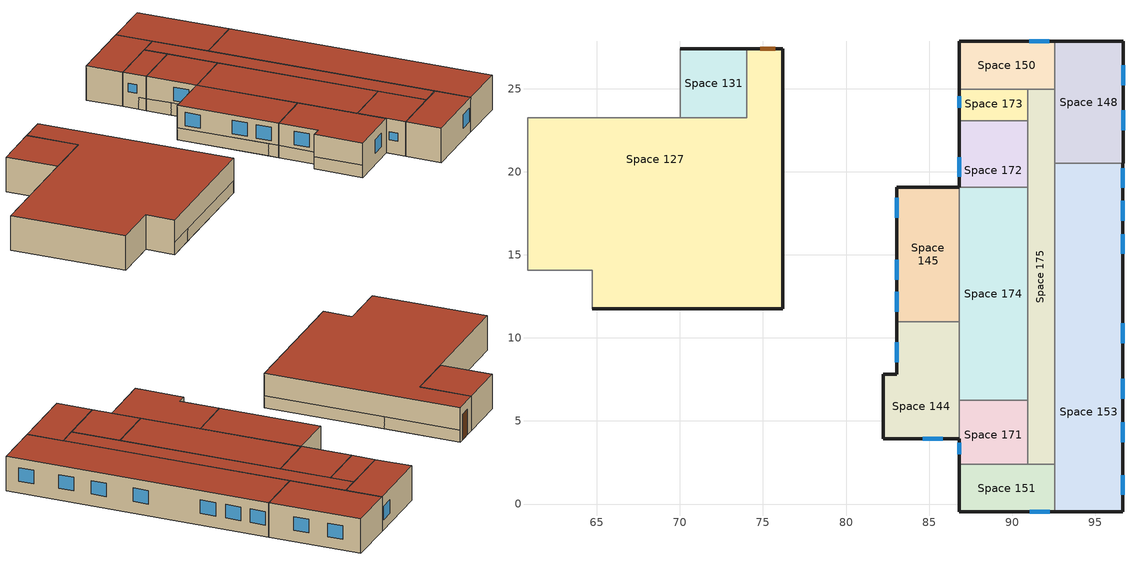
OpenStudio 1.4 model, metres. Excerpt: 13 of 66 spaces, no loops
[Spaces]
Space 127
 floor to Space 121: 76.2,14.07 76.2,11.76 64.73,11.76 64.73,14.07 z2.82
 floor ground: 76.2,27.4 76.2,14.07 60.83,14.07 60.83,23.27 74.03,23.27 74.03,27.4 z2.82
 wall outside: 64.73,11.76 76.2,11.76 76.2,27.4 z3.81:5.64; 76.2,27.4 74.03,27.4 z2.82:5.64
 wall to Space 119: 76.2,21.33 76.2,27.4 z2.82:3.81
 wall to Space 113: 76.19,11.76 76.2,11.76 z2.82:3.81
 wall to Space 126: 60.83,14.07 64.73,14.07 64.73,11.76 z2.82:5.64
 wall to Space 129: 60.83,23.27 60.83,14.07 z2.82:5.64
 wall to Space 130: 70.02,23.27 60.83,23.27 z2.82:5.64
 wall to Space 131: 74.03,27.4 74.03,23.27 70.02,23.27 z2.82:5.64
 wall to Space 123: 76.2,11.76 76.2,21.33 z2.82:3.81
 wall to Space 111: 67.27,11.76 76.19,11.76 z2.82:3.81
 wall to Space 110: 64.73,11.76 67.27,11.76 z2.82:3.81
 door: 75.74,27.4 74.84,27.4 z2.82:4.92
 roof outside: 76.2,11.76 76.2,27.4 74.03,27.4 74.03,23.27 60.83,23.27 60.83,14.07 64.73,14.07 64.73,11.76 z5.64
Space 131
 floor to Space 106: 74.03,27.4 74.03,23.27 70.02,23.27 70.02,27.4 z2.82
 wall outside: 74.03,27.4 70.02,27.4 z2.82:5.64
 wall to Space 130: 70.02,27.4 70.02,23.27 z2.82:5.64
 roof outside: 74.03,23.27 74.03,27.4 70.02,27.4 70.02,23.27 z5.64
Space 144
 floor to Space 143: 86.82,10.98 86.82,7.8 83.06,7.8 83.06,10.98 z2.82
 floor to Space 142: 86.82,7.8 86.82,3.93 82.25,3.93 82.25,7.8 z2.82
 wall outside: 82.25,3.93 86.82,3.93 z2.82:5.64; 83.06,10.98 83.06,7.8 82.25,7.8 82.25,3.93 z3.81:5.64
 wall to Space 113: 83.06,10.98 83.06,7.8 82.25,7.8 82.25,3.93 z2.82:3.81
 wall to Space 145: 86.82,10.98 83.06,10.98 z2.82:5.64
 wall to Space 174: 86.82,6.26 86.82,10.98 z2.82:5.64
 wall to Space 171: 86.82,3.93 86.82,6.26 z2.82:5.64
 window: 83.06,9.75 83.06,8.55 z4.1:5.2; 84.63,3.93 85.83,3.93 z3.75:4.85
 roof outside: 86.82,3.93 86.82,10.98 83.06,10.98 83.06,7.8 82.25,7.8 82.25,3.93 z5.64
Space 145
 floor to Space 143: 86.82,19.07 86.82,10.98 83.06,10.98 83.06,19.07 z2.82
 wall outside: 86.82,19.07 83.06,19.07 83.06,10.98 z3.81:5.64
 wall to Space 174: 86.82,10.98 86.82,19.07 z2.82:5.64
 wall to Space 117: 83.06,19.07 83.06,11.76 z2.82:3.81
 wall to Space 123: 86.82,19.07 83.06,19.07 z2.82:3.81
 wall to Space 113: 83.06,11.76 83.06,10.98 z2.82:3.81
 window: 83.06,18.43 83.06,17.23 z4.07:5.17; 83.06,14.69 83.06,13.49 z4.12:5.22; 83.06,12.77 83.06,11.57 z4.09:5.19
 roof outside: 86.82,10.98 86.82,19.07 83.06,19.07 83.06,10.98 z5.64
Space 148
 floor to Space 138: 96.67,27.87 96.67,20.51 92.56,20.51 92.56,27.87 z2.82
 wall outside: 96.67,20.51 96.67,27.87 92.56,27.87 z2.82:5.64
 wall to Space 153: 92.56,20.51 96.67,20.51 z2.82:5.64
 wall to Space 175: 92.56,24.96 92.56,20.51 z2.82:5.64
 wall to Space 150: 92.56,27.87 92.56,24.96 z2.82:5.64
 window: 96.67,22.51 96.67,23.71 z3.75:4.85; 96.67,25.2 96.67,26.4 z3.72:4.82
 roof outside: 96.67,20.51 96.67,27.87 92.56,27.87 92.56,20.51 z5.64
Space 150
 floor to Space 141: 86.82,27.87 92.56,27.87 92.56,24.96 86.82,24.96 z2.82
 wall outside: 92.56,27.87 86.82,27.87 86.82,24.96 z2.82:5.64
 wall to Space 175: 90.94,24.96 92.56,24.96 z2.82:5.64
 wall to Space 173: 86.82,24.96 90.94,24.96 z2.82:5.64
 window: 92.22,27.87 91.02,27.87 z3.64:4.74
 roof outside: 92.56,24.96 92.56,27.87 86.82,27.87 86.82,24.96 z5.64
Space 151
 floor to Space 132: 92.56,2.39 92.56,-0.48 86.82,-0.48 86.82,2.39 z2.82
 wall outside: 86.82,2.39 86.82,-0.48 92.56,-0.48 z2.82:5.64
 wall to Space 171: 90.93,2.39 86.82,2.39 z2.82:5.64
 wall to Space 175: 92.56,2.39 90.93,2.39 z2.82:5.64
 wall to Space 153: 92.56,-0.48 92.56,2.39 z2.82:5.64
 window: 91.06,-0.48 92.26,-0.48 z3.77:4.87
 roof outside: 92.56,-0.48 92.56,2.39 86.82,2.39 86.82,-0.48 z5.64
Space 153
 floor to Space 137: 94.42,14.2 96.67,14.2 96.67,11.56 94.42,11.56 z2.82
 floor to Space 138: 96.67,20.51 96.67,14.2 92.56,14.2 92.56,20.51 z2.82
 floor to Space 134: 94.42,14.2 94.42,11.56 92.56,11.56 92.56,14.2 z2.82
 floor to Space 133: 96.67,11.56 96.67,-0.48 92.56,-0.48 92.56,11.56 z2.82
 wall outside: 92.56,-0.48 96.67,-0.48 96.67,20.51 z2.82:5.64
 wall to Space 175: 92.56,20.51 92.56,2.39 z2.82:5.64
 window: 96.67,3.72 96.67,4.92 / 96.67,0.54 96.67,1.74 / 96.67,9.67 96.67,10.87 / 96.67,6.33 96.67,7.53 z3.8:4.9; 96.67,15.05 96.67,16.25 / 96.67,17.05 96.67,18.25 z3.78:4.88; 96.67,19.02 96.67,20.22 z3.76:4.86
 roof outside: 96.67,-0.48 96.67,20.51 92.56,20.51 92.56,-0.48 z5.64
Space 171
 floor to Space 135: 90.93,5.95 90.93,2.39 86.82,2.39 86.82,5.95 z2.82
 floor to Space 136: 90.93,6.26 90.93,5.95 86.82,5.95 86.82,6.26 z2.82
 wall outside: 86.82,3.93 86.82,2.39 z2.82:5.64
 wall to Space 174: 90.93,6.26 86.82,6.26 z2.82:5.64
 wall to Space 175: 90.93,2.39 90.93,6.26 z2.82:5.64
 window: 86.82,3.68 86.82,3 z3.94:4.62
 roof outside: 86.82,2.39 90.93,2.39 90.93,6.26 86.82,6.26 z5.64
Space 172
 floor to Space 170: 90.94,23.08 90.94,21.09 86.82,21.09 86.82,23.08 z2.82
 floor to Space 134: 90.94,21.09 90.93,19.07 86.82,19.07 86.82,21.09 z2.82
 wall outside: 86.82,23.08 86.82,19.07 z3.81:5.64
 wall to Space 118: 86.82,23.08 86.82,21.09 z2.82:3.81
 wall to Space 173: 90.94,23.08 86.82,23.08 z2.82:5.64
 wall to Space 175: 90.93,19.07 90.94,21.09 90.94,23.08 z2.82:5.64
 wall to Space 174: 86.82,19.07 90.93,19.07 z2.82:5.64
 wall to Space 123: 86.82,21.09 86.82,19.07 z2.82:3.81
 window: 86.82,20.89 86.82,19.69 z4.03:5.13
 roof outside: 90.93,19.07 90.94,21.09 90.94,23.08 86.82,23.08 86.82,19.07 z5.64
Space 173
 floor to Space 170: 90.94,23.24 90.94,23.08 86.82,23.08 86.82,23.24 z2.82
 floor to Space 140: 86.82,24.96 90.94,24.96 90.94,23.24 86.82,23.24 z2.82
 wall outside: 86.82,24.96,5.64 86.82,24.96,2.82 86.82,23.7,2.82 86.82,23.7,3.81 86.82,23.08,3.81 86.82,23.08,5.64
 wall to Space 118: 86.82,23.7 86.82,23.08 z2.82:3.81
 wall to Space 175: 90.94,23.08 90.94,24.96 z2.82:5.64
 window: 86.82,24.54 86.82,23.86 z4.11:4.79
 roof outside: 90.94,23.08 90.94,24.96 86.82,24.96 86.82,23.08 z5.64
Space 174
 floor to Space 136: 90.93,19.07 90.93,6.26 86.82,6.26 86.82,19.07 z2.82
 wall to Space 175: 90.93,6.26 90.93,19.07 z2.82:5.64
 roof outside: 90.93,6.26 90.93,19.07 86.82,19.07 86.82,6.26 z5.64
Space 175
 floor to Space 134: 92.56,24.96 92.56,2.39 90.93,2.39 90.93,19.07 90.94,21.09 90.94,24.96 z2.82
 roof outside: 92.56,2.39 92.56,24.96 90.94,24.96 90.94,21.09 90.93,19.07 90.93,2.39 z5.64
[Building]
Medium Office: North Axis {deg}=-0; Default Construction Set=Vintage 2 Office; Default Schedule Set=NRCan Cold Lake Default Schedule Set
[ClimateZones]
Climate Zone Institution Name 1=ASHRAE; Climate Zone Document Name 1=ANSI/ASHRAE Standard 169; Climate Zone Document Year 1=2006; Climate Zone Institution Name 2=CEC; Climate Zone Document Name 2=California Climate Zone Descriptions; Climate Zone Document Year 2=1995
[Site]
Site 1: Latitude {deg}=53.53; Longitude {deg}=-114.1; Time Zone {hr}=-7; Elevation {m}=723
[SizingPeriod:DesignDay] Barometric Pressure {Pa}=92936; Wind Direction {deg}=180; Sky Clearness=0; Rain Indicator=0; Snow Indicator=0; Day of Month=21; Daylight Saving Time Indicator=0; Dry-Bulb Temperature Range Modifier Type=DefaultMultipliers
Name | Maximum Dry-Bulb Temperature {C} | Daily Dry-Bulb Temperature Range {deltaC} | Humidity Indicating Conditions at Maximum Dry-Bulb {BasedOnField A3} | Wind Speed {m/s} | Month | Day Type | Humidity Indicating Type | Solar Model Indicator | ASHRAE Taub | ASHRAE Taud
Edmonton Stony Plain Ann Hum_n 99.6% Condns DP=>MCDB | -32.4 | 0 | -37.7 | 1.9 | 1 | WinterDesignDay | Dewpoint | ASHRAEClearSky
Edmonton Stony Plain Ann Clg .4% Condns DB=>MWB | 27.5 | 12 | 17.6 | 3.8 | 7 | SummerDesignDay | Wetbulb | ASHRAETau | 0.353 | 2.369
Edmonton Stony Plain Ann Clg .4% Condns WB=>MDB | 25.3 | 12 | 19 | 3.8 | 7 | SummerDesignDay | Wetbulb | ASHRAETau | 0.353 | 2.369
Edmonton Stony Plain Ann Htg 99.6% Condns DB | -32.5 | 0 | -32.5 | 1.9 | 1 | WinterDesignDay | Wetbulb | ASHRAEClearSky
[Construction]
000 ExtSlabCarpet 4in ClimateZone 1-8 1: MAT-CC05 4 HW CONCRETE, CP02 CARPET PAD
V4-Office Wall R10: V4-Office Wall mtl R10
V4-Office Roof R16: V4-Office Roof mtl R16
000 Interior Floor 1: 000 F16 Acoustic tile, 000 F05 Ceiling air space resistance, 000 M11 100mm lightweight concrete
000 Interior Wall 1: 000 G01a 19mm gypsum board, 000 F04 Wall air space resistance, 000 G01a 19mm gypsum board
000 Interior Ceiling 1: 000 M11 100mm lightweight concrete, 000 F05 Ceiling air space resistance, 000 F16 Acoustic tile
Vintage 4 Window R1.6: V4 Windows R1.6
V4 Door R4: V4 Door mtl R4
[Material]
Name | Roughness | Thickness | Conductivity | Density | Specific Heat | Thermal Absorptance | Solar Absorptance | Visible Absorptance
000 F16 Acoustic tile | MediumSmooth | 0.0191 | 0.06 | 368 | 590
000 G01a 19mm gypsum board | MediumSmooth | 0.019 | 0.16 | 800 | 1090
000 M11 100mm lightweight concrete | MediumRough | 0.1016 | 0.53 | 1280 | 840
MAT-CC05 4 HW CONCRETE | Rough | 0.1016 | 1.311 | 2240 | 836.8 | 0.9 | 0.7 | 0.7
V4-Office Wall mtl R10 | MediumRough | 0.08 | 0.045 | 265 | 836.8 | 0.9 | 0.7 | 0.7
V4-Office Roof mtl R16 | MediumRough | 0.12857 | 0.045 | 265 | 836.8 | 0.9 | 0.7 | 0.7
V4 Door mtl R4 | MediumRough | 0.03169 | 0.045 | 265 | 836.8 | 0.9 | 0.7 | 0.7
[Material:AirGap]
Name | Thermal Resistance
000 F04 Wall air space resistance | 0.15
000 F05 Ceiling air space resistance | 0.18
[Material:NoMass]
CP02 CARPET PAD: Roughness=VeryRough; Thermal Resistance=0.2165; Thermal Absorptance=0.9; Solar Absorptance=0.7; Visible Absorptance=0.8
[DefaultConstructionSet]
Vintage 2 Office: Default Exterior Surface Constructions=Default Surface Constructions 1; Default Interior Surface Constructions=Default Surface Constructions 2; Default Ground Contact Surface Constructions=Default Surface Constructions 3; Default Exterior SubSurface Constructions=Default Sub Surface Constructions 1; Default Interior SubSurface Constructions=Default Sub Surface Constructions 2
[DefaultSurfaceConstructions]
Name | Floor Construction | Wall Construction | Roof Ceiling Construction
Default Surface Constructions 1 | 000 ExtSlabCarpet 4in ClimateZone 1-8 1 | V4-Office Wall R10 | V4-Office Roof R16
Default Surface Constructions 2 | 000 Interior Floor 1 | 000 Interior Wall 1 | 000 Interior Ceiling 1
Default Surface Constructions 3 | 000 ExtSlabCarpet 4in ClimateZone 1-8 1 | 000 ExtSlabCarpet 4in ClimateZone 1-8 1 | 000 ExtSlabCarpet 4in ClimateZone 1-8 1
[DefaultSubSurfaceConstructions]
Name | Fixed Window Construction | Operable Window Construction | Door Construction | Glass Door Construction
Default Sub Surface Constructions 1 | Vintage 4 Window R1.6 | Vintage 4 Window R1.6 | V4 Door R4 | Vintage 4 Window R1.6
Default Sub Surface Constructions 2
[WindowMaterial:SimpleGlazingSystem]
V4 Windows R1.6: U-Factor {W/m2-K}=3.55; Solar Heat Gain Coefficient=0.6; Visible Transmittance=0.7
[DefaultScheduleSet]
NRCan Cold Lake Default Schedule Set: Hours of Operation Schedule=NRCan - Cold Lake - Default Fans; Number of People Schedule=NRCan - Cold Lake - Default People; People Activity Level Schedule=NRCan - Cold Lake - Default Activity; Lighting Schedule=NRCan - Cold Lake - Default Lights; Electric Equipment Schedule=NRCan - Cold Lake - Default Equip; Hot Water Equipment Schedule=NRCan - Cold Lake - Default Hot Water
[ThermostatSetpoint:DualSetpoint] Heating Setpoint Temperature Schedule=Heating 21C
Name | Cooling Setpoint Temperature Schedule
Thermostat Setpoint Dual Setpoint 31; Thermostat Setpoint Dual Setpoint 36; Thermostat Setpoint Dual Setpoint 42; Thermostat Setpoint Dual Setpoint 43; Thermostat Setpoint Dual Setpoint 44; Thermostat Setpoint Dual Setpoint 45; Thermostat Setpoint Dual Setpoint 46 | Cooling 24C
Thermostat Setpoint Dual Setpoint 35; Thermostat Setpoint Dual Setpoint 47; Thermostat Setpoint Dual Setpoint 48; Thermostat Setpoint Dual Setpoint 59 | Cooling 35C
[DesignSpecification:OutdoorAir] Outdoor Air Flow per Floor Area {m3/s-m2}=0
Name | Outdoor Air Flow per Person {m3/s-person} | Outdoor Air Flow Rate {m3/s}
MNECB-Active Storage Bulky-E-oa | 0.0128 | 0
MNECB-Toilet and Washrooms-*-oa | 0.0154
MNECB-Corridors-*-oa; MNECB-Active Stairway-*-oa | 0.0128
MNECB-Office Category 1-A-oa; MNECB-Computer/Office Equipment-A-oa | 0.00515
MNECB-Recreation/Lounge-B-oa | 0.0153
[BuildingStory]
Building Story 2: Nominal Z Coordinate {m}=0; Nominal Floor to Floor Height {m}=5.64
[Space] Building Story=Building Story 2
Name | Space Type | Thermal Zone
Space 127 | Assembly-Recreation/Lounge | MZ-Canteen
Space 131 | Storage/Warehouse-Active Storage Bulky | MZ-Cooler
Space 144 | Storage/Warehouse-Active Storage Bulky | MZ-Offices 8
Space 145 | Office Category 1 | MZ-Offices 8
Space 148 | Office Category 1 | MZ-Offices 7
Space 150 | Service and Common-Active Stairway | MZ-Stairway 1
Space 151 | Service and Common-Active Stairway | MZ-Stairway 2
Space 153 | Office Category 1 | MZ-Offices 6
Space 171 | Office Category 1 | MZ-Offices 5
Space 172 | Storage/Warehouse-Active Storage Bulky | MZ-GIS Records
Space 173 | Service and Common-Toilet and Washrooms | MZ-Washroom 1
Space 174 | Office-Computer/Office Equipment | MZ-Printing
Space 175 | Service and Common-Corridors | MZ-Corridor2
[SpaceType] Default Schedule Set=NRCan Cold Lake Default Schedule Set
Name | Design Specification Outdoor Air Object
Storage/Warehouse-Active Storage Bulky | MNECB-Active Storage Bulky-E-oa
Service and Common-Toilet and Washrooms | MNECB-Toilet and Washrooms-*-oa
Service and Common-Corridors | MNECB-Corridors-*-oa
Service and Common-Active Stairway | MNECB-Active Stairway-*-oa
Office Category 1 | MNECB-Office Category 1-A-oa
Office-Computer/Office Equipment | MNECB-Computer/Office Equipment-A-oa
Assembly-Recreation/Lounge | MNECB-Recreation/Lounge-B-oa
[People]
Name | People Definition | Space or SpaceType
People 3 | MNECB-Active Storage Bulky-sched-E-people_def | Storage/Warehouse-Active Storage Bulky
People 79 | MNECB-Toilet and Washrooms-*-people_def | Service and Common-Toilet and Washrooms
People 21 | MNECB-Corridors-sched-*-people_def | Service and Common-Corridors
People 2 | MNECB-Active Stairway-sched-*-people_def | Service and Common-Active Stairway
People 53 | MNECB-Office-1-sched-A-people_def | Office Category 1
People 18 | MNECB-Computer/Office Equipment-sched-A-people_def | Office-Computer/Office Equipment
People 64 | MNECB-Recreation-Lounge-sched-B-people_def | Assembly-Recreation/Lounge
[People:Definition] Number of People Calculation Method=Area/Person; Fraction Radiant=0.3
Name | Space Floor Area per Person {m2/person} | Sensible Heat Fraction | Carbon Dioxide Generation Rate {m3/s-W}
MNECB-Active Storage Bulky-sched-E-people_def; MNECB-Corridors-sched-*-people_def; MNECB-Active Stairway-sched-*-people_def | 51.4
MNECB-Toilet and Washrooms-*-people_def | 15.4 | Autocalculate | 3.8e-008
MNECB-Office-1-sched-A-people_def; MNECB-Computer/Office Equipment-sched-A-people_def | 10.3
MNECB-Recreation-Lounge-sched-B-people_def | 5.1
[Lights]
Name | Lights Definition | Space or SpaceType
Lights 2 | MNECB-Active Storage Bulky-sched-E-lights_def | Storage/Warehouse-Active Storage Bulky
Lights 85 | MNECB-Toilet and Washrooms-sched-*-lights_def | Service and Common-Toilet and Washrooms
Lights 21 | MNECB-Corridors-sched-*-lights_def | Service and Common-Corridors
Lights 1 | MNECB-Active Stairway-sched-*-lights_def | Service and Common-Active Stairway
Lights 53 | MNECB-Office-1-sched-A-lights_def | Office Category 1
Lights 18 | MNECB-Computer/Office Equipment-sched-A-lights_def | Office-Computer/Office Equipment
Lights 64 | MNECB-Recreation/Lounge-sched-B-lights_def | Assembly-Recreation/Lounge
[Lights:Definition] Design Level Calculation Method=Watts/Area
Name | Watts per Space Floor Area {W/m2}
MNECB-Active Storage Bulky-sched-E-lights_def | 3.2
MNECB-Toilet and Washrooms-sched-*-lights_def | 8.7
MNECB-Corridors-sched-*-lights_def | 8.6
MNECB-Active Stairway-sched-*-lights_def | 6.5
MNECB-Office-1-sched-A-lights_def | 19.4
MNECB-Computer/Office Equipment-sched-A-lights_def | 22.6
MNECB-Recreation/Lounge-sched-B-lights_def | 7.5
[ElectricEquipment]
Name | Electric Equipment Definition | Space or SpaceType
Electric Equipment 3 | MNECB-Active Storage Bulky-sched-E-eq_elec_def | Storage/Warehouse-Active Storage Bulky
Electric Equipment 85 | MNECB-Toilet and Washrooms-sched-*-eq_elec_def | Service and Common-Toilet and Washrooms
Electric Equipment 22 | MNECB-Corridors-sched-*-eq_elec_def | Service and Common-Corridors
Electric Equipment 2 | MNECB-Active Stairway-sched-*-eq_elec_def | Service and Common-Active Stairway
Electric Equipment 54 | MNECB-Office type 1-sched-A-eq_elec_def | Office Category 1
Electric Equipment 19 | MNECB-Computer/Office Equipment-sched-A-eq_elec_def | Office-Computer/Office Equipment
Electric Equipment 65 | MNECB-Recreation/Lounge-sched-B-eq_elec_def | Assembly-Recreation/Lounge
[ElectricEquipment:Definition] Design Level Calculation Method=Watts/Area
Name | Watts per Space Floor Area {W/m2} | Fraction Radiant
MNECB-Active Storage Bulky-sched-E-eq_elec_def; MNECB-Toilet and Washrooms-sched-*-eq_elec_def | 1 | 0
MNECB-Corridors-sched-*-eq_elec_def; MNECB-Active Stairway-sched-*-eq_elec_def | 0 | 0
MNECB-Office type 1-sched-A-eq_elec_def; MNECB-Computer/Office Equipment-sched-A-eq_elec_def | 7.5 | 0
MNECB-Recreation/Lounge-sched-B-eq_elec_def | 1
[ThermalZone] Use Ideal Air Loads=No
Name | Thermostat
MZ-Cooler
MZ-Canteen | Thermostat Setpoint Dual Setpoint 31
MZ-Offices 8 | Thermostat Setpoint Dual Setpoint 45
MZ-Stairway 1 | Thermostat Setpoint Dual Setpoint 47
MZ-Washroom 1 | Thermostat Setpoint Dual Setpoint 59
MZ-GIS Records | Thermostat Setpoint Dual Setpoint 36
MZ-Printing | Thermostat Setpoint Dual Setpoint 46
MZ-Offices 5 | Thermostat Setpoint Dual Setpoint 42
MZ-Stairway 2 | Thermostat Setpoint Dual Setpoint 48
MZ-Offices 6 | Thermostat Setpoint Dual Setpoint 43
MZ-Offices 7 | Thermostat Setpoint Dual Setpoint 44
MZ-Corridor2 | Thermostat Setpoint Dual Setpoint 35
[SpaceInfiltration:DesignFlowRate] Schedule=Always On; Design Flow Rate Calculation Method=Flow/ExteriorArea; Design Flow Rate {m3/s}=0; Flow per Space Floor Area {m3/s-m2}=0; Flow per Exterior Surface Area {m3/s-m2}=0.0007; Air Changes per Hour {1/hr}=0
Name | Space or SpaceType
Space Infiltration Design Flow Rate 2 | Assembly-Recreation/Lounge
Space Infiltration Design Flow Rate 4 | Office Category 1
Space Infiltration Design Flow Rate 5 | Office-Computer/Office Equipment
Space Infiltration Design Flow Rate 6 | Service and Common-Active Stairway
Space Infiltration Design Flow Rate 7 | Service and Common-Corridors
Space Infiltration Design Flow Rate 9 | Service and Common-Toilet and Washrooms
Space Infiltration Design Flow Rate 14 | Storage/Warehouse-Active Storage Bulky
[Schedule:Ruleset]
Name | Default Day Schedule | Summer Design Day Schedule | Winter Design Day Schedule
Always On | Always On Default Schedule | Always On Summer Design Day | Always On Winter Design Day
NRCan - Cold Lake - Default Fans | Schedule Day 28
NRCan - Cold Lake - Default People | Schedule Day 31
NRCan - Cold Lake - Default Activity | Schedule Day 39
NRCan - Cold Lake - Default Lights | Schedule Day 45
NRCan - Cold Lake - Default Equip | Schedule Day 25
NRCan - Cold Lake - Default Hot Water | Schedule Day 15
Heating 21C | Schedule Day 6 | Schedule Day 47 | Schedule Day 48
Cooling 24C | Schedule Day 7 | Schedule Day 49 | Schedule Day 50
Cooling 35C | Schedule Day 41 | Schedule Day 51 | Schedule Day 52
[Schedule:Day]
Always On Default Schedule; Always On Winter Design Day; Always On Summer Design Day; Schedule Day 28: 24, 0, 1
Schedule Day 30; Schedule Day 38: 7, 0, 0, 15, 30, 1, 24, 0, 0
Schedule Day 29; Schedule Day 32; Schedule Day 26; Schedule Day 22: 24, 0, 0
Schedule Day 31; Schedule Day 25: 24, 0, 0.3
Schedule Day 39: 24, 0, 120
Schedule Day 45: 7, 0, 0.05, 15, 0, 1, 24, 0, 0.05
Schedule Day 14: 24, 0, 0.05
Schedule Day 46; Schedule Day 27; Schedule Day 15; Schedule Day 23: 7, 0, 0.05, 15, 30, 1, 24, 0, 0.05
Schedule Day 6; Schedule Day 47; Schedule Day 48: 24, 0, 21
Schedule Day 7; Schedule Day 49; Schedule Day 50: 24, 0, 24
Schedule Day 41; Schedule Day 51; Schedule Day 52: 24, 0, 35
[Schedule:Rule]
Name | Schedule Ruleset | Rule Order | Day Schedule | Apply Monday | Apply Tuesday | Apply Wednesday | Apply Thursday | Apply Friday | Apply Sunday | Apply Saturday
M-F 2 | NRCan - Cold Lake - Default Fans | 0 | Schedule Day 30 | Yes | Yes | Yes | Yes | Yes
SS 3 | NRCan - Cold Lake - Default Fans | 1 | Schedule Day 29 |  |  |  |  |  | Yes | Yes
M-F 3 | NRCan - Cold Lake - Default People | 0 | Schedule Day 38 | Yes | Yes | Yes | Yes | Yes
Schedule Rule 1 | NRCan - Cold Lake - Default People | 1 | Schedule Day 32 |  |  |  |  |  | Yes | Yes
SS | NRCan - Cold Lake - Default Lights | 0 | Schedule Day 14 |  |  |  |  |  | Yes | Yes
M-F | NRCan - Cold Lake - Default Lights | 1 | Schedule Day 46 | Yes | Yes | Yes | Yes | Yes |  | No
MF 2 | NRCan - Cold Lake - Default Equip | 0 | Schedule Day 27 | Yes | Yes | Yes | Yes | Yes
SS 2 | NRCan - Cold Lake - Default Equip | 1 | Schedule Day 26 |  |  |  |  |  | Yes | Yes
M-F 1 | NRCan - Cold Lake - Default Hot Water | 0 | Schedule Day 23 | Yes | Yes | Yes | Yes | Yes
SS 1 | NRCan - Cold Lake - Default Hot Water | 1 | Schedule Day 22 |  |  |  |  |  | Yes | Yes
